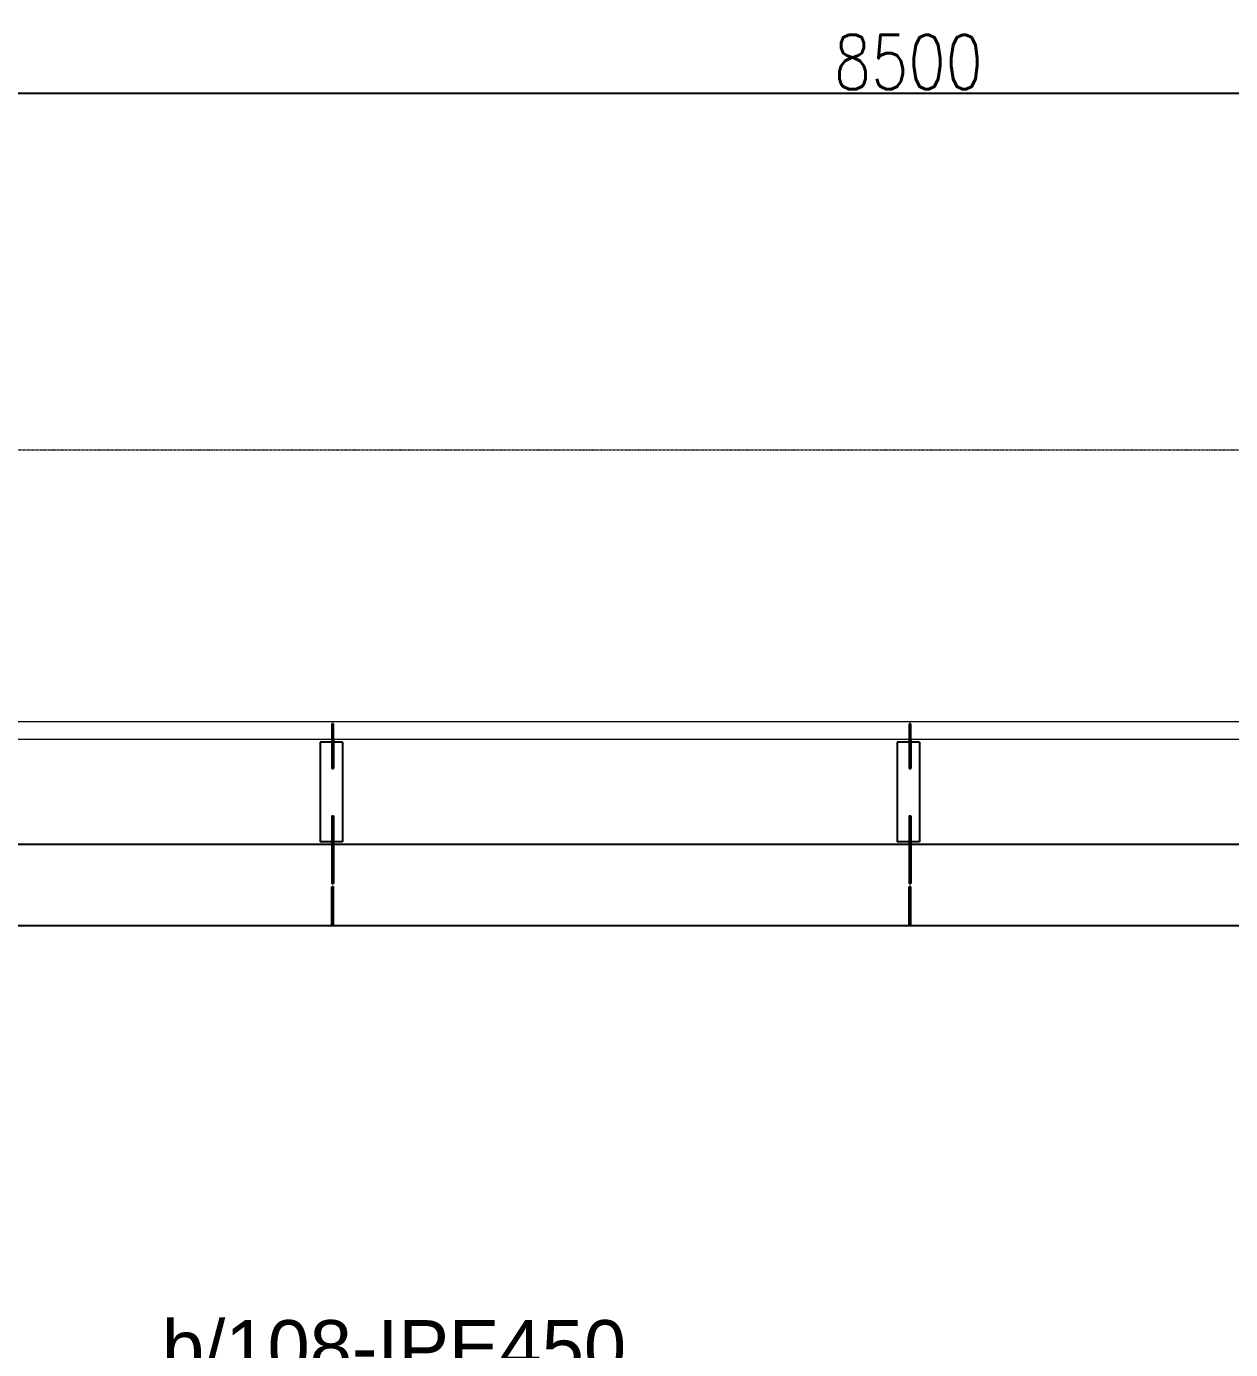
# Model space of a CAD drawing. Extents: x 7536 to 102814, y -9868 to 35131.
# Drawn here: x 56836 to 61268, y 28142 to 33015 of the extents above; entities that cross this region are included whole.
import ezdxf
from ezdxf.enums import TextEntityAlignment as Align

# ---------------------------------------------------------------- set-up
doc = ezdxf.new("R2010")
doc.units = 0
doc.header["$LTSCALE"] = 0.4
doc.linetypes.add('Grid Line', pattern=[3.33375, 1.905, -0.47625, 0.47625, -0.47625])
doc.layers.get('0').update_dxf_attribs({"color": 255})
for name, color, linetype, lineweight in [('0-1', 7, 'Continuous', 5), ('E_EJES-1', 8, 'Grid Line', 9), ('E_TEXTO', 3, 'Continuous', 9)]:
    doc.layers.add(name, color=color, linetype=linetype, lineweight=lineweight)
doc.layers.add('COTAS', color=8, linetype='Continuous')
doc.layers.add('VIGAS', color=8, linetype='Continuous')
doc.styles.add('CNI_COTAS', font='romans.shx', dxfattribs={"width": 0.8})
doc.styles.add('VERDANA', font='arial.ttf')
doc.dimstyles.new('1.5', dxfattribs={"dimscale": 0, "dimtxt": 200, "dimasz": 120, "dimexe": 4, "dimexo": 4, "dimgap": 15, "dimtad": 1, "dimdec": 0, "dimzin": 4, "dimdsep": 46, "dimtxsty": 'CNI_COTAS', "dimblk": 'OBLIQUE', "dimcen": -0.09, "dimclrd": 256, "dimclrt": 3, "dimadec": 0, "dimazin": 0, "dimtfac": 1, "dimtdec": 0, "dimtmove": 2, "dimatfit": 0, "dimldrblk": 'OBLIQUE', "dimfxl": 0.05, "dimtolj": 1, "dimtzin": 0, "dimarcsym": 0})

# ---------------------------------------------------------------- blocks, each defined once
blk = doc.blocks.new('_Oblique')
at = {"color": 0, "linetype": 'ByBlock', "lineweight": -2}
blk.add_line((-0.5, -0.5), (0.5, 0.5), dxfattribs=at)
blk = doc.blocks.new('*D104')
at = {"layer": 'COTAS', "color": 0, "lineweight": -2, "transparency": 16777216}
for p, q in [((55832.4, 32982.9), (55832.4, 32765)), ((64332.4, 32982.9), (64332.4, 32765))]:
    blk.add_line(p, q, dxfattribs=at)
at = {"layer": 'COTAS', "lineweight": -2, "transparency": 16777216}
blk.add_line((55832.4, 32769), (64332.4, 32769), dxfattribs=at)
at = {"layer": 'Defpoints', "color": 0, "transparency": 16777216}
for p in [(55832.4, 32986.9), (64332.4, 32986.9), (64332.4, 32769)]:
    blk.add_point(p, dxfattribs=at)
at = {"layer": 'COTAS', "lineweight": -2, "transparency": 16777216, "xscale": 120, "yscale": 120, "zscale": 120, "rotation": 180}
blk.add_blockref('_Oblique', (55832.4, 32769), dxfattribs=at)
at = {"layer": 'COTAS', "lineweight": -2, "transparency": 16777216, "xscale": 120, "yscale": 120, "zscale": 120}
blk.add_blockref('_Oblique', (64332.4, 32769), dxfattribs=at)
at = {"layer": 'COTAS', "color": 3, "transparency": 16777216, "insert": (60082.4, 32884), "char_height": 200, "attachment_point": 5, "style": 'CNI_COTAS'}
blk.add_mtext('\\A1;8500', dxfattribs=at)

msp = doc.modelspace()

# ---------------------------------------------------------------- linework, layer by layer
at = {"layer": '0-1', "color": 8}
for p, q in [((61827.4, 30454.2), (49837.4, 30454.2)), ((61827.4, 30389.2), (49837.4, 30389.2))]:
    msp.add_line(p, q, dxfattribs=at)
at = {"layer": 'E_EJES-1'}
msp.add_line((8436, 31455.7), (101914.5, 31455.7), dxfattribs=at)
at = {"layer": 'VIGAS'}
for p, q in [((57966.1, 30446.7), (57960.1, 30446.7)), ((57960.1, 30446.7), (57960.1, 30389.2)), ((57960.1, 30436.7), (57966.1, 30436.7)), ((57966.1, 30389.2), (57966.1, 30446.7)), ((60091.1, 30446.7), (60085.1, 30446.7)), ((60085.1, 30446.7), (60085.1, 30389.2)), ((60085.1, 30436.7), (60091.1, 30436.7)), ((60091.1, 30389.2), (60091.1, 30446.7)), ((57998.6, 30379.2), (57916.6, 30379.2)), ((57916.6, 30379.2), (57916.6, 30012.5)), ((57960.1, 30389.2), (57960.1, 30379.2)), ((57960.1, 30389.2), (57966.1, 30389.2)), ((57960.1, 30379.2), (57960.1, 30281.7)), ((57960.1, 30376.7), (57966.1, 30376.7)), ((57966.1, 30389.2), (57966.1, 30379.2)), ((57966.1, 30379.2), (57966.1, 30281.7)), ((57998.6, 30379.2), (57998.6, 30012.5)), ((60123.6, 30379.2), (60041.6, 30379.2)), ((60041.6, 30379.2), (60041.6, 30012.5)), ((60085.1, 30389.2), (60085.1, 30379.2)), ((60085.1, 30389.2), (60091.1, 30389.2)), ((60085.1, 30379.2), (60085.1, 30281.7)), ((60085.1, 30376.7), (60091.1, 30376.7)), ((60091.1, 30389.2), (60091.1, 30379.2)), ((60091.1, 30379.2), (60091.1, 30281.7)), ((60123.6, 30379.2), (60123.6, 30012.5)), ((57960.1, 30296.7), (57966.1, 30296.7)), ((57960.1, 30281.7), (57966.1, 30281.7)), ((60085.1, 30296.7), (60091.1, 30296.7)), ((60085.1, 30281.7), (60091.1, 30281.7)), ((57960.1, 30107.5), (57960.1, 30012.5)), ((57960.1, 30107.5), (57966.1, 30107.5)), ((57966.1, 30107.5), (57966.1, 30012.5)), ((60085.1, 30107.5), (60085.1, 30012.5)), ((60085.1, 30107.5), (60091.1, 30107.5)), ((60091.1, 30107.5), (60091.1, 30012.5)), ((57960.1, 30022.5), (57966.1, 30022.5)), ((60085.1, 30022.5), (60091.1, 30022.5)), ((61832.4, 30002.5), (51611.4, 30002.5)), ((57998.6, 30012.5), (57916.6, 30012.5)), ((57960.1, 30012.5), (57960.1, 30002.5)), ((57960.1, 30002.5), (57960.1, 29858.3)), ((57960.1, 30002.5), (57966.1, 30002.5)), ((57966.1, 30012.5), (57966.1, 30002.5)), ((57966.1, 30002.5), (57966.1, 29858.3)), ((60123.6, 30012.5), (60041.6, 30012.5)), ((60085.1, 30012.5), (60085.1, 30002.5)), ((60085.1, 30002.5), (60085.1, 29858.3)), ((60085.1, 30002.5), (60091.1, 30002.5)), ((60091.1, 30012.5), (60091.1, 30002.5)), ((60091.1, 30002.5), (60091.1, 29858.3)), ((57960.1, 29883.3), (57966.1, 29883.3)), ((60085.1, 29883.3), (60091.1, 29883.3)), ((57960.1, 29858.3), (57966.1, 29858.3)), ((57966.1, 29846.8), (57960.1, 29846.8)), ((57960.1, 29706.8), (57960.1, 29846.8)), ((57966.1, 29706.8), (57966.1, 29846.8)), ((60085.1, 29858.3), (60091.1, 29858.3)), ((60091.1, 29846.8), (60085.1, 29846.8)), ((60085.1, 29706.8), (60085.1, 29846.8)), ((60091.1, 29706.8), (60091.1, 29846.8)), ((57960.1, 29816.8), (57966.1, 29816.8)), ((60085.1, 29816.8), (60091.1, 29816.8)), ((61832.4, 29702.5), (51611.4, 29702.5)), ((57966.1, 29706.8), (57960.1, 29706.8)), ((60091.1, 29706.8), (60085.1, 29706.8))]:
    msp.add_line(p, q, dxfattribs=at)

# ---------------------------------------------------------------- texts
at = {"layer": 'E_TEXTO', "style": 'VERDANA'}
msp.add_text('b/108-IPE450', height=200, dxfattribs=at).set_placement((58189, 28050.7), align=Align.CENTER)

# ---------------------------------------------------------------- dimensions: what is measured, and where the dimension line sits
at = {"layer": 'COTAS'}
dim = msp.add_linear_dim(base=(64332.4, 32769), p1=(55832.4, 32986.9), p2=(64332.4, 32986.9), dimstyle='1.5', override={"dimscale": 1}, dxfattribs=at)
dim.commit()
dim.dimension.update_dxf_attribs({"geometry": '*D104', "text_midpoint": (60082.4, 32884)})

doc.saveas('drawing.dxf')
